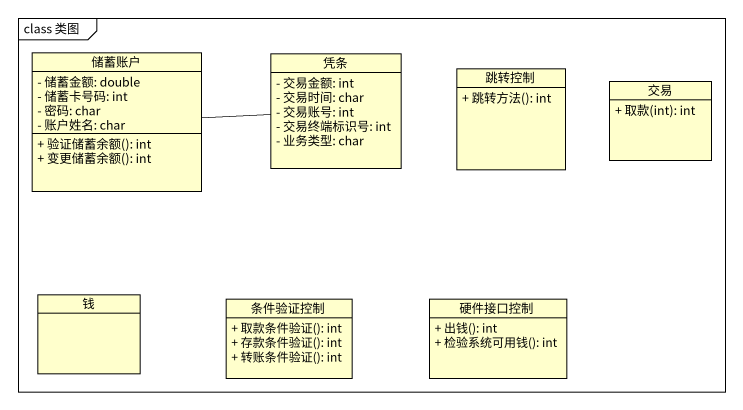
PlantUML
@startuml
mainframe class 类图
hide circle
hide empty members
skinparam classAttributeIconSize 0
class 储蓄账户 {
  - 储蓄金额: double
  - 储蓄卡号码: int
  - 密码: char
  - 账户姓名: char
  + 验证储蓄余额(): int
  + 变更储蓄余额(): int
}
class 凭条 {
  - 交易金额: int
  - 交易时间: char
  - 交易账号: int
  - 交易终端标识号: int
  - 业务类型: char
}
class 跳转控制 {
  + 跳转方法(): int
}
class 交易 {
  + 取款(int): int
}
class 钱
class 条件验证控制 {
  + 取款条件验证(): int
  + 存款条件验证(): int
  + 转账条件验证(): int
}
class 硬件接口控制 {
  + 出钱(): int
  + 检验系统可用钱(): int
}
储蓄账户 -right- 凭条
@enduml
